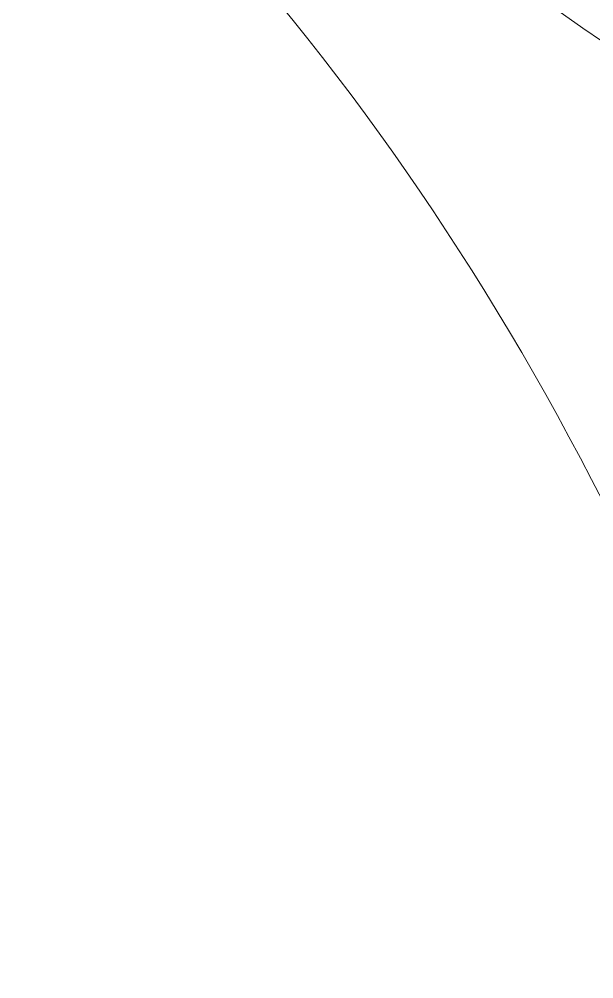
# Model space of a CAD drawing. Extents: x -272 to 633, y -390 to 48.
# Drawn here: x 399.25 to 402.27, y -154.87 to -149.82 of the extents above; entities that cross this region are included whole.
import ezdxf

# ---------------------------------------------------------------- set-up
doc = ezdxf.new("R2010")
doc.units = 0
doc.header["$MEASUREMENT"] = 0
doc.layers.add('Layer 1', color=7, linetype='Continuous', lineweight=0)

msp = doc.modelspace()

# ---------------------------------------------------------------- linework, layer by layer
at = {"layer": 'Layer 1'}
for points, knots in [([(424.2607, -149.3428), (424.2607, -149.3428), (383.0166, -47.4722), (383.0166, -47.4722), (381.0908, -42.4082), (379.4707, -38.2773), (378.2031, -35.1943), (376.8975, -32.0254), (375.2715, -29.0186), (373.3682, -26.2559), (371.3711, -23.3613), (368.7207, -20.9648), (365.4883, -19.1333), (362.2148, -17.2812), (358.1318, -16.3423), (353.3535, -16.3423), (348.6445, -16.3423), (344.5986, -17.2812), (341.3262, -19.1338), (338.0879, -20.9673), (335.4326, -23.4067), (333.4326, -26.3853), (331.5293, -29.2236), (329.7217, -32.8145), (328.0605, -37.0586), (326.4443, -41.1899), (325.0605, -44.7271), (323.915, -47.6655), (323.915, -47.6655), (283.5225, -150.2061), (283.5225, -150.2061), (281.8564, -154.334), (280.6426, -157.6113), (279.9131, -159.9463), (279.1377, -162.4258), (278.7451, -164.874), (278.7451, -167.2227), (278.7451, -171.5088), (280.5117, -175.3662), (283.9961, -178.6875), (287.4541, -181.9854), (291.5078, -183.6582), (296.043, -183.6582), (301.4199, -183.6582), (305.4004, -181.9951), (307.875, -178.7129), (310.0928, -175.7695), (312.6494, -170.3711), (315.6924, -162.21), (315.6924, -162.21), (322.749, -143.2598), (322.749, -143.2598), (322.749, -143.2598), (384.1855, -143.2598), (384.1855, -143.2598), (384.1855, -143.2598), (391.2363, -161.793), (391.2363, -161.793), (391.2363, -161.793), (391.2559, -161.8428), (391.2559, -161.8428), (392.2656, -164.2959), (393.4854, -167.1553), (394.8818, -170.3418), (396.3682, -173.7334), (397.7412, -176.2021), (399.0771, -177.8877), (400.4707, -179.6543), (402.2207, -181.0713), (404.2754, -182.0986), (406.3418, -183.1338), (408.8174, -183.6582), (411.6348, -183.6582), (416.4707, -183.6582), (420.6611, -181.9209), (424.0908, -178.4941), (427.5176, -175.0664), (429.2549, -171.2012), (429.2549, -167.0059), (429.2549, -163.1855), (427.6191, -157.4023), (424.2607, -149.3428)], [0, 0, 0, 0, 1, 1, 1, 2, 2, 2, 3, 3, 3, 4, 4, 4, 5, 5, 5, 6, 6, 6, 7, 7, 7, 8, 8, 8, 9, 9, 9, 10, 10, 10, 11, 11, 11, 12, 12, 12, 13, 13, 13, 14, 14, 14, 15, 15, 15, 16, 16, 16, 17, 17, 17, 18, 18, 18, 19, 19, 19, 20, 20, 20, 21, 21, 21, 22, 22, 22, 23, 23, 23, 24, 24, 24, 25, 25, 25, 26, 26, 26, 27, 27, 27, 27]), ([(391.0279, -149.9967), (391.3455, -149.7642), (391.5687, -149.3901), (391.5016, -148.9084), (390.9327, -144.8246), (389.7735, -140.9581), (388.1046, -137.3683), (392.4612, -140.9822), (395.3073, -145.7555), (396.5096, -151.3477), (396.8048, -152.7203), (398.9039, -152.1636), (398.6108, -150.801), (398.3206, -149.4508), (397.9171, -148.1621), (397.4497, -146.9105), (399.7422, -148.4028), (401.4506, -150.4173), (402.6, -152.9353), (402.9996, -153.8108), (403.9954, -153.5559), (404.401, -152.9073), (405.0497, -152.5017), (405.3046, -151.5059), (404.429, -151.1064), (401.9109, -149.9569), (399.8965, -148.2487), (398.4042, -145.9559), (399.6558, -146.4233), (400.9445, -146.8269), (402.2947, -147.1172), (403.6573, -147.4101), (404.2139, -145.311), (402.8414, -145.016), (397.2493, -143.8137), (392.4758, -140.9677), (388.8619, -136.611), (392.4518, -138.2798), (396.3185, -139.4391), (400.402, -140.008), (401.7697, -140.1985), (402.3361, -138.1), (400.949, -137.9067), (391.6151, -136.6064), (383.4192, -132.2416), (377.3476, -125.3439), (383.3468, -128.5609), (389.9688, -130.3169), (396.2408, -133.0551), (404.3085, -136.5774), (414.7, -148.3024), (407.5992, -156.1056), (403.2391, -160.0732), (397.6553, -158.5774), (392.9614, -155.0792), (392.9614, -155.0792), (391.0279, -149.9967), (391.0279, -149.9967)], [0, 0, 0, 0, 1, 1, 1, 2, 2, 2, 3, 3, 3, 4, 4, 4, 5, 5, 5, 6, 6, 6, 7, 7, 7, 8, 8, 8, 9, 9, 9, 10, 10, 10, 11, 11, 11, 12, 12, 12, 13, 13, 13, 14, 14, 14, 15, 15, 15, 16, 16, 16, 17, 17, 17, 18, 18, 18, 19, 19, 19, 19]), ([(408.9904, -157.4967), (411.1636, -154.7825), (412.0794, -151.3201), (411.7818, -147.8696), (413.2722, -148.8004), (414.7885, -149.6678), (416.3394, -150.3856), (416.3264, -150.4424), (416.2975, -150.4872), (416.2924, -150.5495), (415.9811, -154.3665), (414.3876, -157.7413), (411.8422, -160.3486), (409.2349, -162.8939), (405.8602, -164.4875), (402.0433, -164.7988), (401.981, -164.8038), (401.9362, -164.8327), (401.8794, -164.8457), (401.1614, -163.2948), (400.2942, -161.7785), (399.3633, -160.2882), (402.8138, -160.5858), (406.2762, -159.67), (408.9905, -157.4968), (408.9905, -157.4968), (408.9904, -157.4967), (408.9904, -157.4967)], [0, 0, 0, 0, 1, 1, 1, 2, 2, 2, 3, 3, 3, 4, 4, 4, 5, 5, 5, 6, 6, 6, 7, 7, 7, 8, 8, 8, 9, 9, 9, 9])]:
    msp.add_open_spline(points, degree=3, knots=knots, dxfattribs=at)

doc.saveas('drawing.dxf')
